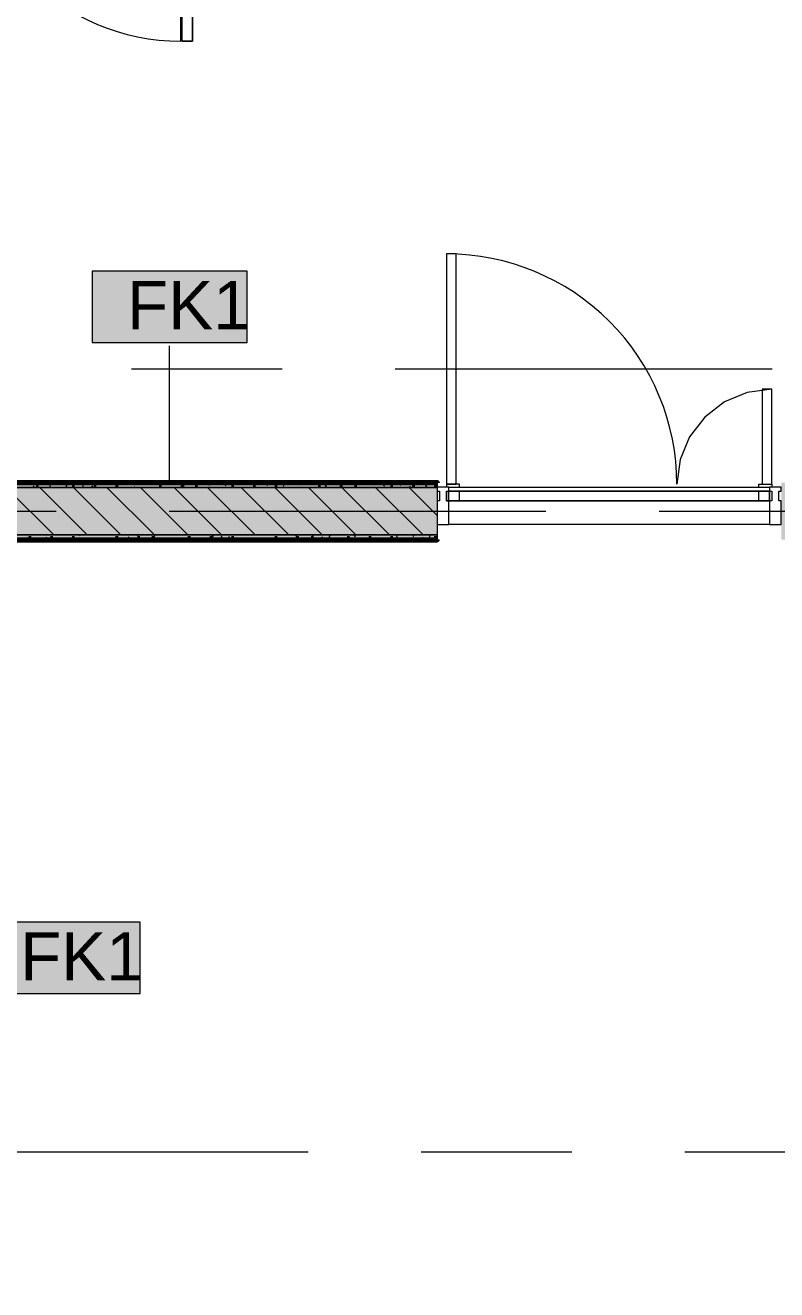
# Model space of a CAD drawing. Header units: millimetres. Extents: x -3817 to 677485, y -22715 to 103890.
# Drawn here: x 429189 to 432354, y 9138 to 14466 of the extents above; entities that cross this region are included whole.
import ezdxf

# ---------------------------------------------------------------- set-up
doc = ezdxf.new("R2010")
doc.units = ezdxf.units.MM
doc.layers.add('PDF _Геометрия', color=7, linetype='Continuous', true_color=0x1d1d1d)
doc.layers.add('PDF _Сплошная заливка', color=7, linetype='Continuous', true_color=0xffffff)
doc.layers.add('PDF _Текст', color=7, linetype='Continuous')
doc.styles.add('PDF GOST-Common', font='arial.ttf')

msp = doc.modelspace()

# ---------------------------------------------------------------- hatches: boundary and pattern name
at = {"layer": 'PDF _Сплошная заливка', "transparency": 33554559}
h = msp.add_hatch(color=256, dxfattribs=at)
h.paths.add_polyline_path([(433154.7, 12519), (433154.7, 12539), (432373.6, 12539), (432373.6, 12519), (432542.6, 12519)], flags=0)
h.paths.add_polyline_path([(434628.6, 12519), (434628.6, 12539), (433388.6, 12539), (433388.6, 12519), (434408.6, 12519)], flags=0)
h.paths.add_polyline_path([(430923.6, 12519), (430923.6, 12539), (428087.6, 12539), (428087.6, 12519), (429956.7, 12519)], flags=0)
h = msp.add_hatch(color=256, dxfattribs=at)
h.paths.add_polyline_path([(434388.6, 12319), (434408.6, 12319), (434408.6, 12519), (432373.6, 12519), (432373.6, 12319), (433388.6, 12319)], flags=0)
h.paths.add_polyline_path([(429956.7, 12319), (430923.6, 12319), (430923.6, 12519), (428888.6, 12519), (428888.6, 12319)], flags=0)
h = msp.add_hatch(color=256, dxfattribs=at)
h.paths.add_polyline_path([(432542.6, 12299), (434388.6, 12299), (434388.6, 12319), (432373.6, 12319), (432373.6, 12299)], flags=0)
h.paths.add_polyline_path([(428908.6, 12299), (430923.6, 12299), (430923.6, 12319), (428888.6, 12319), (428888.6, 12299)], flags=0)

# ---------------------------------------------------------------- linework, layer by layer
at = {"layer": 'PDF _Геометрия', "color": 253, "lineweight": 9, "true_color": 0xaaaaaa}
for points in [[(428468.6, 15302), (428468.6, 15299), (428468.6, 14824), (428591.6, 14840.2), (428706.1, 14887.6), (428804.5, 14963.1), (428880, 15061.5), (428927.5, 15176.1), (428943.6, 15299, 0.414213), (429843.6, 14399), (429843.6, 15299), (429893.6, 15299), (429893.6, 15302)], [(432333.6, 12532.8), (432333.6, 12932.8), (432230.1, 12919.1), (432133.6, 12879.2), (432050.8, 12815.6), (431987.2, 12732.8), (431947.3, 12636.3), (431933.6, 12532.8, 0.414214), (430963.6, 13502.8), (430963.6, 12532.8)]]:
    msp.add_lwpolyline(points, format="xyb", dxfattribs=at)
for points in [[(429848.6, 15299), (429893.6, 15299), (429893.6, 14399), (429848.6, 14399), (429848.6, 15299), (429848.6, 14399), (429893.6, 14399), (429893.6, 15299)], [(431003.6, 12532.8), (431003.6, 13502.8), (430963.6, 13502.8), (430963.6, 12532.8)], [(432293.6, 12532.8), (432333.6, 12532.8), (432333.6, 12932.8), (432293.6, 12932.8)]]:
    msp.add_lwpolyline(points, close=True, dxfattribs=at)
at = {"layer": 'PDF _Геометрия', "color": 7, "lineweight": 9}
for points in [[(430123.3, 13430.1), (429470.2, 13430.1), (429470.2, 13130.1), (430123.3, 13130.1)], [(428888.6, 12319), (430923.6, 12319)], [(429673.2, 10686.6), (429020.1, 10686.6), (429020.1, 10386.6), (429673.2, 10386.6)]]:
    msp.add_lwpolyline(points, close=True, dxfattribs=at)
for points in [[(429796.7, 12539.5), (429796.7, 13116.2)], [(428087.6, 12539), (428087.6, 12519), (428888.6, 12519), (430923.6, 12519), (428888.6, 12519), (428087.6, 12519)], [(430923.6, 12539), (428108.6, 12539)], [(430973.6, 12462.8), (432323.6, 12462.8), (430973.6, 12462.8), (430973.6, 12502.8), (430973.6, 12519.8), (432323.6, 12519.8)], [(430973.6, 12519.8), (432323.6, 12519.8), (432323.6, 12502.8)], [(432323.6, 12462.8), (432323.6, 12502.8), (432323.6, 12462.8), (432323.6, 12362.8), (430973.6, 12362.8), (430973.6, 12462.8), (430973.6, 12502.8)], [(430973.6, 12502.8), (432323.6, 12502.8), (430973.6, 12502.8)], [(432323.6, 12362.8), (430973.6, 12362.8)], [(428908.6, 12299), (430923.6, 12299)]]:
    msp.add_lwpolyline(points, dxfattribs=at)
at = {"layer": 'PDF _Геометрия', "color": 253, "lineweight": 9, "true_color": 0xaaaaaa}
for points in [[(429636, 13019), (430271, 13019)], [(430747.2, 13019), (432334.7, 13019)], [(431018.6, 12519.8), (431018.6, 12532.8), (430963.6, 12532.8), (430963.6, 12519.8)], [(432278.6, 12519.8), (432278.6, 12532.8), (432333.6, 12532.8), (432333.6, 12519.8)], [(430963.6, 12502.8), (430963.6, 12462.8), (431018.6, 12462.8), (431018.6, 12502.8)], [(432333.6, 12502.8), (432333.6, 12462.8), (432278.6, 12462.8), (432278.6, 12502.8)], [(428683.5, 12419), (429318.5, 12419)], [(429794.7, 12419), (431382.2, 12419)], [(431858.5, 12419), (432493.5, 12419)], [(428792.7, 9719), (430380.2, 9719)], [(430856.5, 9719), (431491.5, 9719)], [(431967.7, 9719), (433555.2, 9719)]]:
    msp.add_lwpolyline(points, dxfattribs=at)
at = {"layer": 'PDF _Геометрия', "color": 231, "lineweight": 70, "true_color": 0xff80c0}
for points in [[(428107.6, 12540), (430923.6, 12540), (430923.6, 12539)], [(428908.6, 12299), (428908.6, 12298), (428908.6, 7078), (428909.6, 7078), (428909.6, 12298), (430923.6, 12298), (430923.6, 12299)]]:
    msp.add_lwpolyline(points, dxfattribs=at)
at = {"layer": 'PDF _Геометрия', "color": 231, "lineweight": 9, "true_color": 0xff80c0}
for points in [[(430923.6, 12539), (428107.6, 12539), (428107.6, 12540)], [(430923.6, 12299), (428908.6, 12299)]]:
    msp.add_lwpolyline(points, dxfattribs=at)
at = {"layer": 'PDF _Геометрия', "color": 253, "lineweight": 9, "true_color": 0x9b9b9b}
for points in [[(429227.5, 12519), (429224.1, 12525)], [(429234.2, 12526), (429244.3, 12526)], [(429297.1, 12520.3), (429292.1, 12529.1)], [(429364.9, 12531.2), (429359.8, 12522.5)], [(429386.6, 12526), (429396.7, 12526)], [(429432.9, 12527.1), (429428.2, 12519)], [(429473.9, 12519), (429469.8, 12526.1)], [(429478.1, 12526), (429488.1, 12526)], [(429569.3, 12536.7), (429567.9, 12539)], [(429569.5, 12526), (429579.6, 12526)], [(429650.9, 12539), (429647.2, 12532.5)], [(429649.9, 12519), (429647.5, 12523.1)], [(429752.4, 12526), (429762.5, 12526)], [(429843.8, 12526), (429853.9, 12526)], [(429856.3, 12529), (429851.3, 12520.3)], [(429897.3, 12539), (429892.9, 12531.4)], [(429904.8, 12526), (429914.9, 12526)], [(429966, 12536.1), (429961, 12527.3)], [(429992.7, 12534.8), (429990.3, 12539)], [(430034.4, 12523.6), (430029.3, 12532.3)], [(430057.2, 12526), (430067.3, 12526)], [(430148.6, 12526), (430158.7, 12526)], [(430211.7, 12535), (430206.7, 12526.2)], [(430240.1, 12526), (430250.1, 12526)], [(430279.8, 12530.9), (430274.7, 12522.2)], [(430348.1, 12528.8), (430343.1, 12537.5)], [(430416.2, 12532.9), (430412.6, 12539)], [(430423, 12526), (430433, 12526)], [(430457.8, 12521.7), (430452.8, 12530.4)], [(430495.6, 12539), (430494.1, 12536.3)], [(430514.4, 12526), (430524.5, 12526)], [(430575.4, 12526), (430585.4, 12526)], [(430593.9, 12529.9), (430588.8, 12538.6)], [(430661.6, 12521.6), (430660.1, 12519)], [(430703.2, 12532.8), (430698.2, 12524.1)], [(430727.8, 12526), (430737.8, 12526)], [(430742, 12539), (430739.8, 12535.2)], [(430771.6, 12526.9), (430766.5, 12535.6)], [(430812.4, 12539), (430807.8, 12531.1)], [(430811.3, 12519), (430808.2, 12524.5)], [(430819.2, 12526), (430829.3, 12526)], [(430881.2, 12519.8), (430876.2, 12528.6)], [(430907.3, 12520.5), (430906.4, 12519)], [(430910.6, 12526), (430920.7, 12526)], [(430494.6, 12519), (430494.4, 12519.3)], [(429201.3, 12308.8), (429196.3, 12300.1)], [(429203.8, 12312.7), (429213.8, 12312.7)], [(429283, 12301), (429278, 12309.7)], [(429295.2, 12312.7), (429305.3, 12312.7)], [(429386.6, 12312.7), (429396.7, 12312.7)], [(429418.3, 12319), (429415.6, 12314.3)], [(429555.1, 12317.3), (429554.2, 12319)], [(429569.5, 12312.7), (429579.6, 12312.7)], [(429624.7, 12310.7), (429619.7, 12302)], [(429661, 12312.7), (429671, 12312.7)], [(429664.7, 12319), (429661.3, 12313.2)], [(429721.9, 12312.7), (429732, 12312.7)], [(429734.4, 12317.8), (429729.4, 12309.1)], [(429874.3, 12312.7), (429884.4, 12312.7)], [(429965.8, 12312.7), (429975.8, 12312.7)], [(429980.1, 12316.7), (429975.1, 12308)], [(429978.6, 12315.4), (429976.5, 12319)], [(430020.2, 12304.3), (430015.2, 12313)], [(430048.2, 12312.6), (430043.1, 12303.9)], [(430057.2, 12312.7), (430067.3, 12312.7)], [(430240.1, 12312.7), (430250.1, 12312.7)], [(430263, 12319), (430262.5, 12318.1)], [(430334, 12309.5), (430328.9, 12318.2)], [(430331.5, 12312.7), (430341.6, 12312.7)], [(430392.5, 12312.7), (430402.5, 12312.7)], [(430402, 12313.6), (430398.9, 12319)], [(430443.6, 12302.4), (430438.6, 12311.1)], [(430471.6, 12314.5), (430466.6, 12305.8)], [(430509.4, 12319), (430508.2, 12317)], [(430544.9, 12312.7), (430554.9, 12312.7)], [(430579.7, 12310.6), (430574.8, 12319)], [(430579.8, 12319), (430576.2, 12312.9)], [(430636.3, 12312.7), (430646.4, 12312.7)], [(430727.8, 12312.7), (430737.8, 12312.7)], [(430757.4, 12307.6), (430752.4, 12316.3)], [(430826.1, 12319), (430822, 12311.8)], [(430867.1, 12300.5), (430862.1, 12309.2)], [(430895, 12316.4), (430890, 12307.7)], [(430910.6, 12312.7), (430920.7, 12312.7)], [(429213.8, 12299), (429209.9, 12305.6)], [(429460.1, 12299), (429455.7, 12306.7)], [(429583.1, 12299.6), (429582.8, 12299)], [(429636.1, 12299), (429633.4, 12303.7)], [(430430, 12303.4), (430427.5, 12299)], [(430480.8, 12299), (430480.3, 12300)], [(430675.7, 12302.3), (430673.8, 12299)], [(430797.6, 12299), (430794, 12305.1)]]:
    msp.add_lwpolyline(points, dxfattribs=at)
at = {"layer": 'PDF _Геометрия', "color": 9, "lineweight": 9, "true_color": 0xc0c0c0}
msp.add_lwpolyline([(430923.6, 12539), (430923.6, 12519), (430923.6, 12319), (430923.6, 12299)], dxfattribs=at)
at = {"layer": 'PDF _Геометрия', "lineweight": 9}
for points in [[(429308.6, 12319), (429108.6, 12519)], [(429450, 12319), (429250, 12519)], [(429591.5, 12319), (429391.5, 12519)], [(429732.9, 12319), (429532.9, 12519)], [(429874.3, 12319), (429674.3, 12519)], [(430015.7, 12319), (429815.7, 12519)], [(430157.1, 12319), (429957.1, 12519)], [(430298.6, 12319), (430098.6, 12519)], [(430440, 12319), (430240, 12519)], [(430581.4, 12319), (430381.4, 12519)], [(430722.8, 12319), (430522.8, 12519)], [(430864.3, 12319), (430664.3, 12519)], [(430923.6, 12401), (430805.7, 12519)]]:
    msp.add_lwpolyline(points, dxfattribs=at)
at = {"layer": 'PDF _Геометрия', "color": 7, "lineweight": 20}
for points in [[(430963.6, 12502.8), (430973.6, 12502.8), (430973.6, 12519.8), (430923.6, 12519.8), (430923.6, 12502.8), (430933.6, 12502.8), (430933.6, 12462.8), (430923.6, 12462.8), (430923.6, 12362.8), (430973.6, 12362.8), (430973.6, 12462.8), (430963.6, 12462.8)], [(432363.6, 12462.8), (432363.6, 12502.8), (432373.6, 12502.8), (432373.6, 12519.8), (432323.6, 12519.8), (432323.6, 12502.8), (432333.6, 12502.8), (432333.6, 12462.8), (432323.6, 12462.8), (432323.6, 12362.8), (432373.6, 12362.8), (432373.6, 12462.8)]]:
    msp.add_lwpolyline(points, close=True, dxfattribs=at)
at = {"layer": 'PDF _Сплошная заливка', "lineweight": 9, "transparency": 33554559}
for points in [[(430123.3, 13430.1), (429470.2, 13430.1), (430123.3, 13130.1), (429470.2, 13130.1)], [(429673.2, 10686.6), (429020.1, 10686.6), (429673.2, 10386.6), (429020.1, 10386.6)]]:
    msp.add_solid(points, dxfattribs=at)

# ---------------------------------------------------------------- texts
at = {"layer": 'PDF _Текст', "char_height": 203.2, "attachment_point": 4, "style": 'PDF GOST-Common'}
for insert in [(429617.3, 13286.7), (429167.2, 10543.2)]:
    msp.add_mtext('FK1', dxfattribs=dict(at, insert=insert))

doc.saveas('drawing.dxf')
